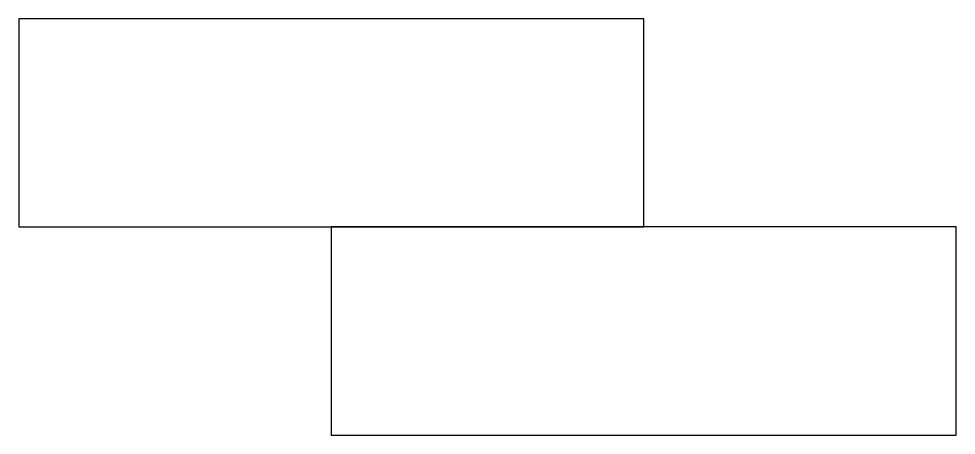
# Model space of a CAD drawing. Header units: millimetres. Extents: x 1816.02 to 1820.52, y 2298.87 to 2300.87.
import ezdxf

# ---------------------------------------------------------------- set-up
doc = ezdxf.new("R2010")
doc.units = ezdxf.units.MM

msp = doc.modelspace()

# ---------------------------------------------------------------- linework, layer by layer
for points in [[(1816.0204, 2300.8673), (1816.0204, 2299.8673), (1819.0204, 2299.8673), (1819.0204, 2300.8673)], [(1817.5204, 2299.8673), (1817.5204, 2298.8673), (1820.5204, 2298.8673), (1820.5204, 2299.8673)]]:
    msp.add_lwpolyline(points, close=True)

doc.saveas('drawing.dxf')
